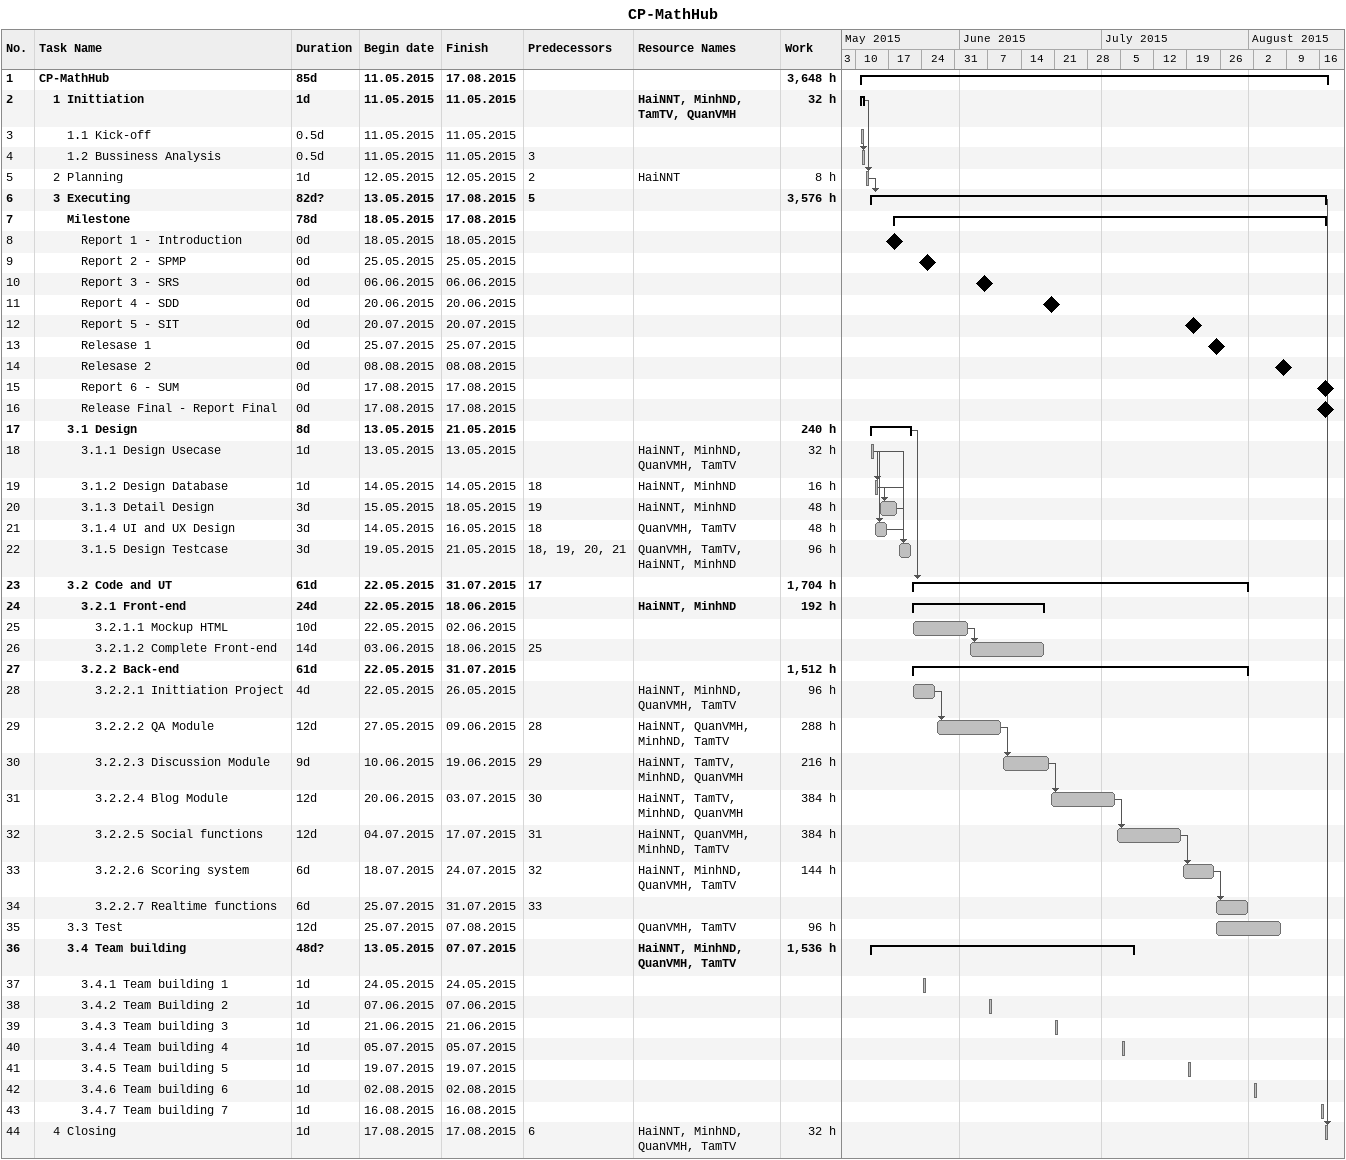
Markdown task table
CP-MathHub

| ID | Level | Task | Duration | Start | Finish | Predecessors | Resources | Work (h) |
|---|---|---|---|---|---|---|---|---|
| 1 | 1 | **CP-MathHub** | 85d | 2015-05-11 | 2015-08-17 |  |  | 3648 |
| 2 | 2 | **1 Inittiation** | 1d | 2015-05-11 | 2015-05-11 |  | HaiNNT, MinhND, TamTV, QuanVMH | 32 |
| 3 | 3 | 1.1 Kick-off | 0.5d | 2015-05-11 | 2015-05-11 |  |  |  |
| 4 | 3 | 1.2 Bussiness Analysis | 0.5d | 2015-05-11 | 2015-05-11 | 3 |  |  |
| 5 | 2 | 2 Planning | 1d | 2015-05-12 | 2015-05-12 | 2 | HaiNNT | 8 |
| 6 | 2 | **3 Executing** | 82d? | 2015-05-13 | 2015-08-17 | 5 |  | 3576 |
| 7 | 3 | **Milestone** | 78d | 2015-05-18 | 2015-08-17 |  |  |  |
| 8 | 4 | Report 1 - Introduction | 0d | 2015-05-18 | 2015-05-18 |  |  |  |
| 9 | 4 | Report 2 - SPMP | 0d | 2015-05-25 | 2015-05-25 |  |  |  |
| 10 | 4 | Report 3 - SRS | 0d | 2015-06-06 | 2015-06-06 |  |  |  |
| 11 | 4 | Report 4 - SDD | 0d | 2015-06-20 | 2015-06-20 |  |  |  |
| 12 | 4 | Report 5 - SIT | 0d | 2015-07-20 | 2015-07-20 |  |  |  |
| 13 | 4 | Relesase 1 | 0d | 2015-07-25 | 2015-07-25 |  |  |  |
| 14 | 4 | Relesase 2 | 0d | 2015-08-08 | 2015-08-08 |  |  |  |
| 15 | 4 | Report 6 - SUM | 0d | 2015-08-17 | 2015-08-17 |  |  |  |
| 16 | 4 | Release Final - Report Final | 0d | 2015-08-17 | 2015-08-17 |  |  |  |
| 17 | 3 | **3.1 Design** | 8d | 2015-05-13 | 2015-05-21 |  |  | 240 |
| 18 | 4 | 3.1.1 Design Usecase | 1d | 2015-05-13 | 2015-05-13 |  | HaiNNT, MinhND, QuanVMH, TamTV | 32 |
| 19 | 4 | 3.1.2 Design Database | 1d | 2015-05-14 | 2015-05-14 | 18 | HaiNNT, MinhND | 16 |
| 20 | 4 | 3.1.3 Detail Design | 3d | 2015-05-15 | 2015-05-18 | 19 | HaiNNT, MinhND | 48 |
| 21 | 4 | 3.1.4 UI and UX Design | 3d | 2015-05-14 | 2015-05-16 | 18 | QuanVMH, TamTV | 48 |
| 22 | 4 | 3.1.5 Design Testcase | 3d | 2015-05-19 | 2015-05-21 | 18, 19, 20, 21 | QuanVMH, TamTV, HaiNNT, MinhND | 96 |
| 23 | 3 | **3.2 Code and UT** | 61d | 2015-05-22 | 2015-07-31 | 17 |  | 1704 |
| 24 | 4 | **3.2.1 Front-end** | 24d | 2015-05-22 | 2015-06-18 |  | HaiNNT, MinhND | 192 |
| 25 | 5 | 3.2.1.1 Mockup HTML | 10d | 2015-05-22 | 2015-06-02 |  |  |  |
| 26 | 5 | 3.2.1.2 Complete Front-end | 14d | 2015-06-03 | 2015-06-18 | 25 |  |  |
| 27 | 4 | **3.2.2 Back-end** | 61d | 2015-05-22 | 2015-07-31 |  |  | 1512 |
| 28 | 5 | 3.2.2.1 Inittiation Project | 4d | 2015-05-22 | 2015-05-26 |  | HaiNNT, MinhND, QuanVMH, TamTV | 96 |
| 29 | 5 | 3.2.2.2 QA Module | 12d | 2015-05-27 | 2015-06-09 | 28 | HaiNNT, QuanVMH, MinhND, TamTV | 288 |
| 30 | 5 | 3.2.2.3 Discussion Module | 9d | 2015-06-10 | 2015-06-19 | 29 | HaiNNT, TamTV, MinhND, QuanVMH | 216 |
| 31 | 5 | 3.2.2.4 Blog Module | 12d | 2015-06-20 | 2015-07-03 | 30 | HaiNNT, TamTV, MinhND, QuanVMH | 384 |
| 32 | 5 | 3.2.2.5 Social functions | 12d | 2015-07-04 | 2015-07-17 | 31 | HaiNNT, QuanVMH, MinhND, TamTV | 384 |
| 33 | 5 | 3.2.2.6 Scoring system | 6d | 2015-07-18 | 2015-07-24 | 32 | HaiNNT, MinhND, QuanVMH, TamTV | 144 |
| 34 | 5 | 3.2.2.7 Realtime functions | 6d | 2015-07-25 | 2015-07-31 | 33 |  |  |
| 35 | 3 | 3.3 Test | 12d | 2015-07-25 | 2015-08-07 |  | QuanVMH, TamTV | 96 |
| 36 | 3 | **3.4 Team building** | 48d? | 2015-05-13 | 2015-07-07 |  | HaiNNT, MinhND, QuanVMH, TamTV | 1536 |
| 37 | 4 | 3.4.1 Team building 1 | 1d | 2015-05-24 | 2015-05-24 |  |  |  |
| 38 | 4 | 3.4.2 Team Building 2 | 1d | 2015-06-07 | 2015-06-07 |  |  |  |
| 39 | 4 | 3.4.3 Team building 3 | 1d | 2015-06-21 | 2015-06-21 |  |  |  |
| 40 | 4 | 3.4.4 Team building 4 | 1d | 2015-07-05 | 2015-07-05 |  |  |  |
| 41 | 4 | 3.4.5 Team building 5 | 1d | 2015-07-19 | 2015-07-19 |  |  |  |
| 42 | 4 | 3.4.6 Team building 6 | 1d | 2015-08-02 | 2015-08-02 |  |  |  |
| 43 | 4 | 3.4.7 Team building 7 | 1d | 2015-08-16 | 2015-08-16 |  |  |  |
| 44 | 2 | 4 Closing | 1d | 2015-08-17 | 2015-08-17 | 6 | HaiNNT, MinhND, QuanVMH, TamTV | 32 |
